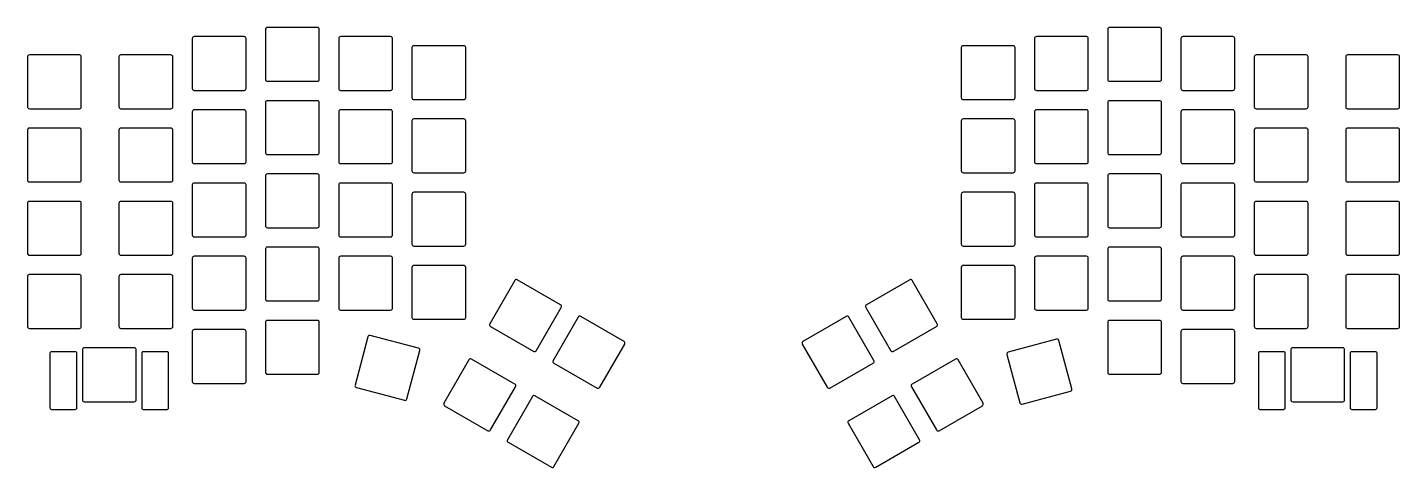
# Model space of a CAD drawing. Header units: millimetres. Extents: x -69 to 288, y -107 to 7.
import ezdxf

# ---------------------------------------------------------------- set-up
doc = ezdxf.new("R2010")
doc.units = ezdxf.units.MM

msp = doc.modelspace()

# ---------------------------------------------------------------- linework, layer by layer
at = {"linetype": 'CONTINUOUS'}
for points in [[(-26.05, -8.88, 0.414214), (-25.55, -9.38), (-12.55, -9.38, 0.414214), (-12.05, -8.88), (-12.05, 4.12, 0.414214), (-12.55, 4.62), (-25.55, 4.62, 0.414214), (-26.05, 4.12)], [(-7, -6.5, 0.414214), (-6.5, -7), (6.5, -7, 0.414214), (7, -6.5), (7, 6.5, 0.414214), (6.5, 7), (-6.5, 7, 0.414214), (-7, 6.5)], [(12.05, -8.88, 0.414214), (12.55, -9.38), (25.55, -9.38, 0.414214), (26.05, -8.88), (26.05, 4.12, 0.414214), (25.55, 4.62), (12.55, 4.62, 0.414214), (12.05, 4.12)], [(193.03, -8.88, 0.414214), (193.53, -9.38), (206.53, -9.38, 0.414214), (207.03, -8.88), (207.03, 4.12, 0.414214), (206.53, 4.62), (193.53, 4.62, 0.414214), (193.03, 4.12)], [(212.07, -6.5, 0.414214), (212.57, -7), (225.57, -7, 0.414214), (226.07, -6.5), (226.07, 6.5, 0.414214), (225.57, 7), (212.57, 7, 0.414214), (212.07, 6.5)], [(231.12, -8.88, 0.414214), (231.62, -9.38), (244.62, -9.38, 0.414214), (245.12, -8.88), (245.12, 4.12, 0.414214), (244.62, 4.62), (231.62, 4.62, 0.414214), (231.12, 4.12)], [(31.1, -11.26, 0.414214), (31.6, -11.76), (44.6, -11.76, 0.414214), (45.1, -11.26), (45.1, 1.74, 0.414214), (44.6, 2.24), (31.6, 2.24, 0.414214), (31.1, 1.74)], [(173.97, -11.26, 0.414214), (174.47, -11.76), (187.47, -11.76, 0.414214), (187.97, -11.26), (187.97, 1.74, 0.414214), (187.47, 2.24), (174.47, 2.24, 0.414214), (173.97, 1.74)], [(-68.91, -13.64, 0.414214), (-68.41, -14.14), (-55.41, -14.14, 0.414214), (-54.91, -13.64), (-54.91, -0.64, 0.414214), (-55.41, -0.14), (-68.41, -0.14, 0.414214), (-68.91, -0.64)], [(-45.1, -13.64, 0.414214), (-44.6, -14.14), (-31.6, -14.14, 0.414214), (-31.1, -13.64), (-31.1, -0.64, 0.414214), (-31.6, -0.14), (-44.6, -0.14, 0.414214), (-45.1, -0.64)], [(250.18, -13.64, 0.414214), (250.68, -14.14), (263.68, -14.14, 0.414214), (264.18, -13.64), (264.18, -0.64, 0.414214), (263.68, -0.14), (250.68, -0.14, 0.414214), (250.18, -0.64)], [(273.99, -13.64, 0.414214), (274.49, -14.14), (287.49, -14.14, 0.414214), (287.99, -13.64), (287.99, -0.64, 0.414214), (287.49, -0.14), (274.49, -0.14, 0.414214), (273.99, -0.64)], [(-7, -25.55, 0.414214), (-6.5, -26.05), (6.5, -26.05, 0.414214), (7, -25.55), (7, -12.55, 0.414214), (6.5, -12.05), (-6.5, -12.05, 0.414214), (-7, -12.55)], [(212.07, -25.55, 0.414214), (212.57, -26.05), (225.57, -26.05, 0.414214), (226.07, -25.55), (226.07, -12.55, 0.414214), (225.57, -12.05), (212.57, -12.05, 0.414214), (212.07, -12.55)], [(-26.05, -27.93, 0.414214), (-25.55, -28.43), (-12.55, -28.43, 0.414214), (-12.05, -27.93), (-12.05, -14.93, 0.414214), (-12.55, -14.43), (-25.55, -14.43, 0.414214), (-26.05, -14.93)], [(12.05, -27.93, 0.414214), (12.55, -28.43), (25.55, -28.43, 0.414214), (26.05, -27.93), (26.05, -14.93, 0.414214), (25.55, -14.43), (12.55, -14.43, 0.414214), (12.05, -14.93)], [(31.1, -30.31, 0.414214), (31.6, -30.81), (44.6, -30.81, 0.414214), (45.1, -30.31), (45.1, -17.31, 0.414214), (44.6, -16.81), (31.6, -16.81, 0.414214), (31.1, -17.31)], [(173.97, -30.31, 0.414214), (174.47, -30.81), (187.47, -30.81, 0.414214), (187.97, -30.31), (187.97, -17.31, 0.414214), (187.47, -16.81), (174.47, -16.81, 0.414214), (173.97, -17.31)], [(193.03, -27.93, 0.414214), (193.53, -28.43), (206.53, -28.43, 0.414214), (207.03, -27.93), (207.03, -14.93, 0.414214), (206.53, -14.43), (193.53, -14.43, 0.414214), (193.03, -14.93)], [(231.12, -27.93, 0.414214), (231.62, -28.43), (244.62, -28.43, 0.414214), (245.12, -27.93), (245.12, -14.93, 0.414214), (244.62, -14.43), (231.62, -14.43, 0.414214), (231.12, -14.93)], [(-68.91, -32.69, 0.414214), (-68.41, -33.19), (-55.41, -33.19, 0.414214), (-54.91, -32.69), (-54.91, -19.69, 0.414214), (-55.41, -19.19), (-68.41, -19.19, 0.414214), (-68.91, -19.69)], [(-45.1, -32.69, 0.414214), (-44.6, -33.19), (-31.6, -33.19, 0.414214), (-31.1, -32.69), (-31.1, -19.69, 0.414214), (-31.6, -19.19), (-44.6, -19.19, 0.414214), (-45.1, -19.69)], [(250.18, -32.69, 0.414214), (250.68, -33.19), (263.68, -33.19, 0.414214), (264.18, -32.69), (264.18, -19.69, 0.414214), (263.68, -19.19), (250.68, -19.19, 0.414214), (250.18, -19.69)], [(273.99, -32.69, 0.414214), (274.49, -33.19), (287.49, -33.19, 0.414214), (287.99, -32.69), (287.99, -19.69, 0.414214), (287.49, -19.19), (274.49, -19.19, 0.414214), (273.99, -19.69)], [(-7, -44.6, 0.414214), (-6.5, -45.1), (6.5, -45.1, 0.414214), (7, -44.6), (7, -31.6, 0.414214), (6.5, -31.1), (-6.5, -31.1, 0.414214), (-7, -31.6)], [(212.07, -44.6, 0.414214), (212.57, -45.1), (225.57, -45.1, 0.414214), (226.07, -44.6), (226.07, -31.6, 0.414214), (225.57, -31.1), (212.57, -31.1, 0.414214), (212.07, -31.6)], [(-26.05, -46.98, 0.414214), (-25.55, -47.48), (-12.55, -47.48, 0.414214), (-12.05, -46.98), (-12.05, -33.98, 0.414214), (-12.55, -33.48), (-25.55, -33.48, 0.414214), (-26.05, -33.98)], [(12.05, -46.98, 0.414214), (12.55, -47.48), (25.55, -47.48, 0.414214), (26.05, -46.98), (26.05, -33.98, 0.414214), (25.55, -33.48), (12.55, -33.48, 0.414214), (12.05, -33.98)], [(193.03, -46.98, 0.414214), (193.53, -47.48), (206.53, -47.48, 0.414214), (207.03, -46.98), (207.03, -33.98, 0.414214), (206.53, -33.48), (193.53, -33.48, 0.414214), (193.03, -33.98)], [(231.12, -46.98, 0.414214), (231.62, -47.48), (244.62, -47.48, 0.414214), (245.12, -46.98), (245.12, -33.98, 0.414214), (244.62, -33.48), (231.62, -33.48, 0.414214), (231.12, -33.98)], [(-68.91, -51.74, 0.414214), (-68.41, -52.24), (-55.41, -52.24, 0.414214), (-54.91, -51.74), (-54.91, -38.74, 0.414214), (-55.41, -38.24), (-68.41, -38.24, 0.414214), (-68.91, -38.74)], [(-45.1, -51.74, 0.414214), (-44.6, -52.24), (-31.6, -52.24, 0.414214), (-31.1, -51.74), (-31.1, -38.74, 0.414214), (-31.6, -38.24), (-44.6, -38.24, 0.414214), (-45.1, -38.74)], [(31.1, -49.36, 0.414214), (31.6, -49.86), (44.6, -49.86, 0.414214), (45.1, -49.36), (45.1, -36.36, 0.414214), (44.6, -35.86), (31.6, -35.86, 0.414214), (31.1, -36.36)], [(173.97, -49.36, 0.414214), (174.47, -49.86), (187.47, -49.86, 0.414214), (187.97, -49.36), (187.97, -36.36, 0.414214), (187.47, -35.86), (174.47, -35.86, 0.414214), (173.97, -36.36)], [(250.18, -51.74, 0.414214), (250.68, -52.24), (263.68, -52.24, 0.414214), (264.18, -51.74), (264.18, -38.74, 0.414214), (263.68, -38.24), (250.68, -38.24, 0.414214), (250.18, -38.74)], [(273.99, -51.74, 0.414214), (274.49, -52.24), (287.49, -52.24, 0.414214), (287.99, -51.74), (287.99, -38.74, 0.414214), (287.49, -38.24), (274.49, -38.24, 0.414214), (273.99, -38.74)], [(-26.05, -66.03, 0.414214), (-25.55, -66.53), (-12.55, -66.53, 0.414214), (-12.05, -66.03), (-12.05, -53.03, 0.414214), (-12.55, -52.53), (-25.55, -52.53, 0.414214), (-26.05, -53.03)], [(-7, -63.65, 0.414214), (-6.5, -64.15), (6.5, -64.15, 0.414214), (7, -63.65), (7, -50.65, 0.414214), (6.5, -50.15), (-6.5, -50.15, 0.414214), (-7, -50.65)], [(12.05, -66.03, 0.414214), (12.55, -66.53), (25.55, -66.53, 0.414214), (26.05, -66.03), (26.05, -53.03, 0.414214), (25.55, -52.53), (12.55, -52.53, 0.414214), (12.05, -53.03)], [(193.03, -66.03, 0.414214), (193.53, -66.53), (206.53, -66.53, 0.414214), (207.03, -66.03), (207.03, -53.03, 0.414214), (206.53, -52.53), (193.53, -52.53, 0.414214), (193.03, -53.03)], [(212.07, -63.65, 0.414214), (212.57, -64.15), (225.57, -64.15, 0.414214), (226.07, -63.65), (226.07, -50.65, 0.414214), (225.57, -50.15), (212.57, -50.15, 0.414214), (212.07, -50.65)], [(231.12, -66.03, 0.414214), (231.62, -66.53), (244.62, -66.53, 0.414214), (245.12, -66.03), (245.12, -53.03, 0.414214), (244.62, -52.53), (231.62, -52.53, 0.414214), (231.12, -53.03)], [(31.1, -68.41, 0.414214), (31.6, -68.91), (44.6, -68.91, 0.414214), (45.1, -68.41), (45.1, -55.41, 0.414214), (44.6, -54.91), (31.6, -54.91, 0.414214), (31.1, -55.41)], [(173.97, -68.41, 0.414214), (174.47, -68.91), (187.47, -68.91, 0.414214), (187.97, -68.41), (187.97, -55.41, 0.414214), (187.47, -54.91), (174.47, -54.91, 0.414214), (173.97, -55.41)], [(-68.91, -70.79, 0.414214), (-68.41, -71.29), (-55.41, -71.29, 0.414214), (-54.91, -70.79), (-54.91, -57.79, 0.414214), (-55.41, -57.29), (-68.41, -57.29, 0.414214), (-68.91, -57.79)], [(-45.1, -70.79, 0.414214), (-44.6, -71.29), (-31.6, -71.29, 0.414214), (-31.1, -70.79), (-31.1, -57.79, 0.414214), (-31.6, -57.29), (-44.6, -57.29, 0.414214), (-45.1, -57.79)], [(51.32, -70.08, 0.414214), (51.51, -70.76), (62.77, -77.26, 0.414214), (63.45, -77.08), (69.95, -65.82, 0.414214), (69.77, -65.14), (58.51, -58.64, 0.414214), (57.82, -58.82)], [(155.63, -77.08, 0.414214), (156.31, -77.26), (167.57, -70.76, 0.414214), (167.75, -70.08), (161.25, -58.82, 0.414214), (160.57, -58.64), (149.31, -65.14, 0.414214), (149.13, -65.82)], [(250.18, -70.79, 0.414214), (250.68, -71.29), (263.68, -71.29, 0.414214), (264.18, -70.79), (264.18, -57.79, 0.414214), (263.68, -57.29), (250.68, -57.29, 0.414214), (250.18, -57.79)], [(273.99, -70.79, 0.414214), (274.49, -71.29), (287.49, -71.29, 0.414214), (287.99, -70.79), (287.99, -57.79, 0.414214), (287.49, -57.29), (274.49, -57.29, 0.414214), (273.99, -57.79)], [(-7, -82.7, 0.414214), (-6.5, -83.2), (6.5, -83.2, 0.414214), (7, -82.7), (7, -69.7, 0.414214), (6.5, -69.2), (-6.5, -69.2, 0.414214), (-7, -69.7)], [(67.82, -79.61, 0.414214), (68.01, -80.29), (79.26, -86.79, 0.414214), (79.95, -86.61), (86.45, -75.35, 0.414214), (86.26, -74.66), (75.01, -68.16, 0.414214), (74.32, -68.35)], [(139.13, -86.61, 0.414214), (139.81, -86.79), (151.07, -80.29, 0.414214), (151.25, -79.61), (144.75, -68.35, 0.414214), (144.07, -68.16), (132.81, -74.66, 0.414214), (132.63, -75.35)], [(212.07, -82.7, 0.414214), (212.57, -83.2), (225.57, -83.2, 0.414214), (226.07, -82.7), (226.07, -69.7, 0.414214), (225.57, -69.2), (212.57, -69.2, 0.414214), (212.07, -69.7)], [(-26.05, -85.08, 0.414214), (-25.55, -85.58), (-12.55, -85.58, 0.414214), (-12.05, -85.08), (-12.05, -72.08, 0.414214), (-12.55, -71.58), (-25.55, -71.58, 0.414214), (-26.05, -72.08)], [(16.29, -86.01, 0.414214), (16.64, -86.62), (29.2, -89.99, 0.414214), (29.81, -89.63), (33.17, -77.07, 0.414214), (32.82, -76.46), (20.26, -73.1, 0.414214), (19.65, -73.45)], [(189.23, -90.63, 0.414214), (189.84, -90.99), (202.4, -87.62, 0.414214), (202.75, -87.01), (199.39, -74.45, 0.414214), (198.78, -74.1), (186.22, -77.46, 0.414214), (185.87, -78.08)], [(231.12, -85.08, 0.414214), (231.62, -85.58), (244.62, -85.58, 0.414214), (245.12, -85.08), (245.12, -72.08, 0.414214), (244.62, -71.58), (231.62, -71.58, 0.414214), (231.12, -72.08)], [(-63.06, -91.94, 0.414214), (-62.66, -92.34), (-56.46, -92.34, 0.414214), (-56.06, -91.94), (-56.06, -77.74, 0.414214), (-56.46, -77.34), (-62.66, -77.34, 0.414214), (-63.06, -77.74)], [(-54.62, -89.84, 0.414214), (-54.12, -90.34), (-41.12, -90.34, 0.414214), (-40.62, -89.84), (-40.62, -76.84, 0.414214), (-41.12, -76.34), (-54.12, -76.34, 0.414214), (-54.62, -76.84)], [(-39.19, -91.94, 0.414214), (-38.79, -92.34), (-32.59, -92.34, 0.414214), (-32.19, -91.94), (-32.19, -77.74, 0.414214), (-32.59, -77.34), (-38.79, -77.34, 0.414214), (-39.19, -77.74)], [(251.26, -91.94, 0.414214), (251.66, -92.34), (257.86, -92.34, 0.414214), (258.26, -91.94), (258.26, -77.74, 0.414214), (257.86, -77.34), (251.66, -77.34, 0.414214), (251.26, -77.74)], [(259.7, -89.84, 0.414214), (260.2, -90.34), (273.2, -90.34, 0.414214), (273.7, -89.84), (273.7, -76.84, 0.414214), (273.2, -76.34), (260.2, -76.34, 0.414214), (259.7, -76.84)], [(275.14, -91.94, 0.414214), (275.54, -92.34), (281.74, -92.34, 0.414214), (282.14, -91.94), (282.14, -77.74, 0.414214), (281.74, -77.34), (275.54, -77.34, 0.414214), (275.14, -77.74)], [(39.42, -90.7, 0.414214), (39.6, -91.39), (50.86, -97.89, 0.414214), (51.54, -97.7), (58.04, -86.44, 0.414214), (57.86, -85.76), (46.6, -79.26, 0.414214), (45.92, -79.44)], [(167.53, -97.7, 0.414214), (168.22, -97.89), (179.47, -91.39, 0.414214), (179.66, -90.7), (173.16, -79.44, 0.414214), (172.47, -79.26), (161.22, -85.76, 0.414214), (161.03, -86.44)], [(55.92, -100.23, 0.414214), (56.1, -100.91), (67.36, -107.41, 0.414214), (68.04, -107.23), (74.54, -95.97, 0.414214), (74.36, -95.29), (63.1, -88.79, 0.414214), (62.42, -88.97)], [(151.03, -107.23, 0.414214), (151.72, -107.41), (162.98, -100.91, 0.414214), (163.16, -100.23), (156.66, -88.97, 0.414214), (155.98, -88.79), (144.72, -95.29, 0.414214), (144.53, -95.97)]]:
    msp.add_lwpolyline(points, format="xyb", close=True, dxfattribs=at)

doc.saveas('drawing.dxf')
